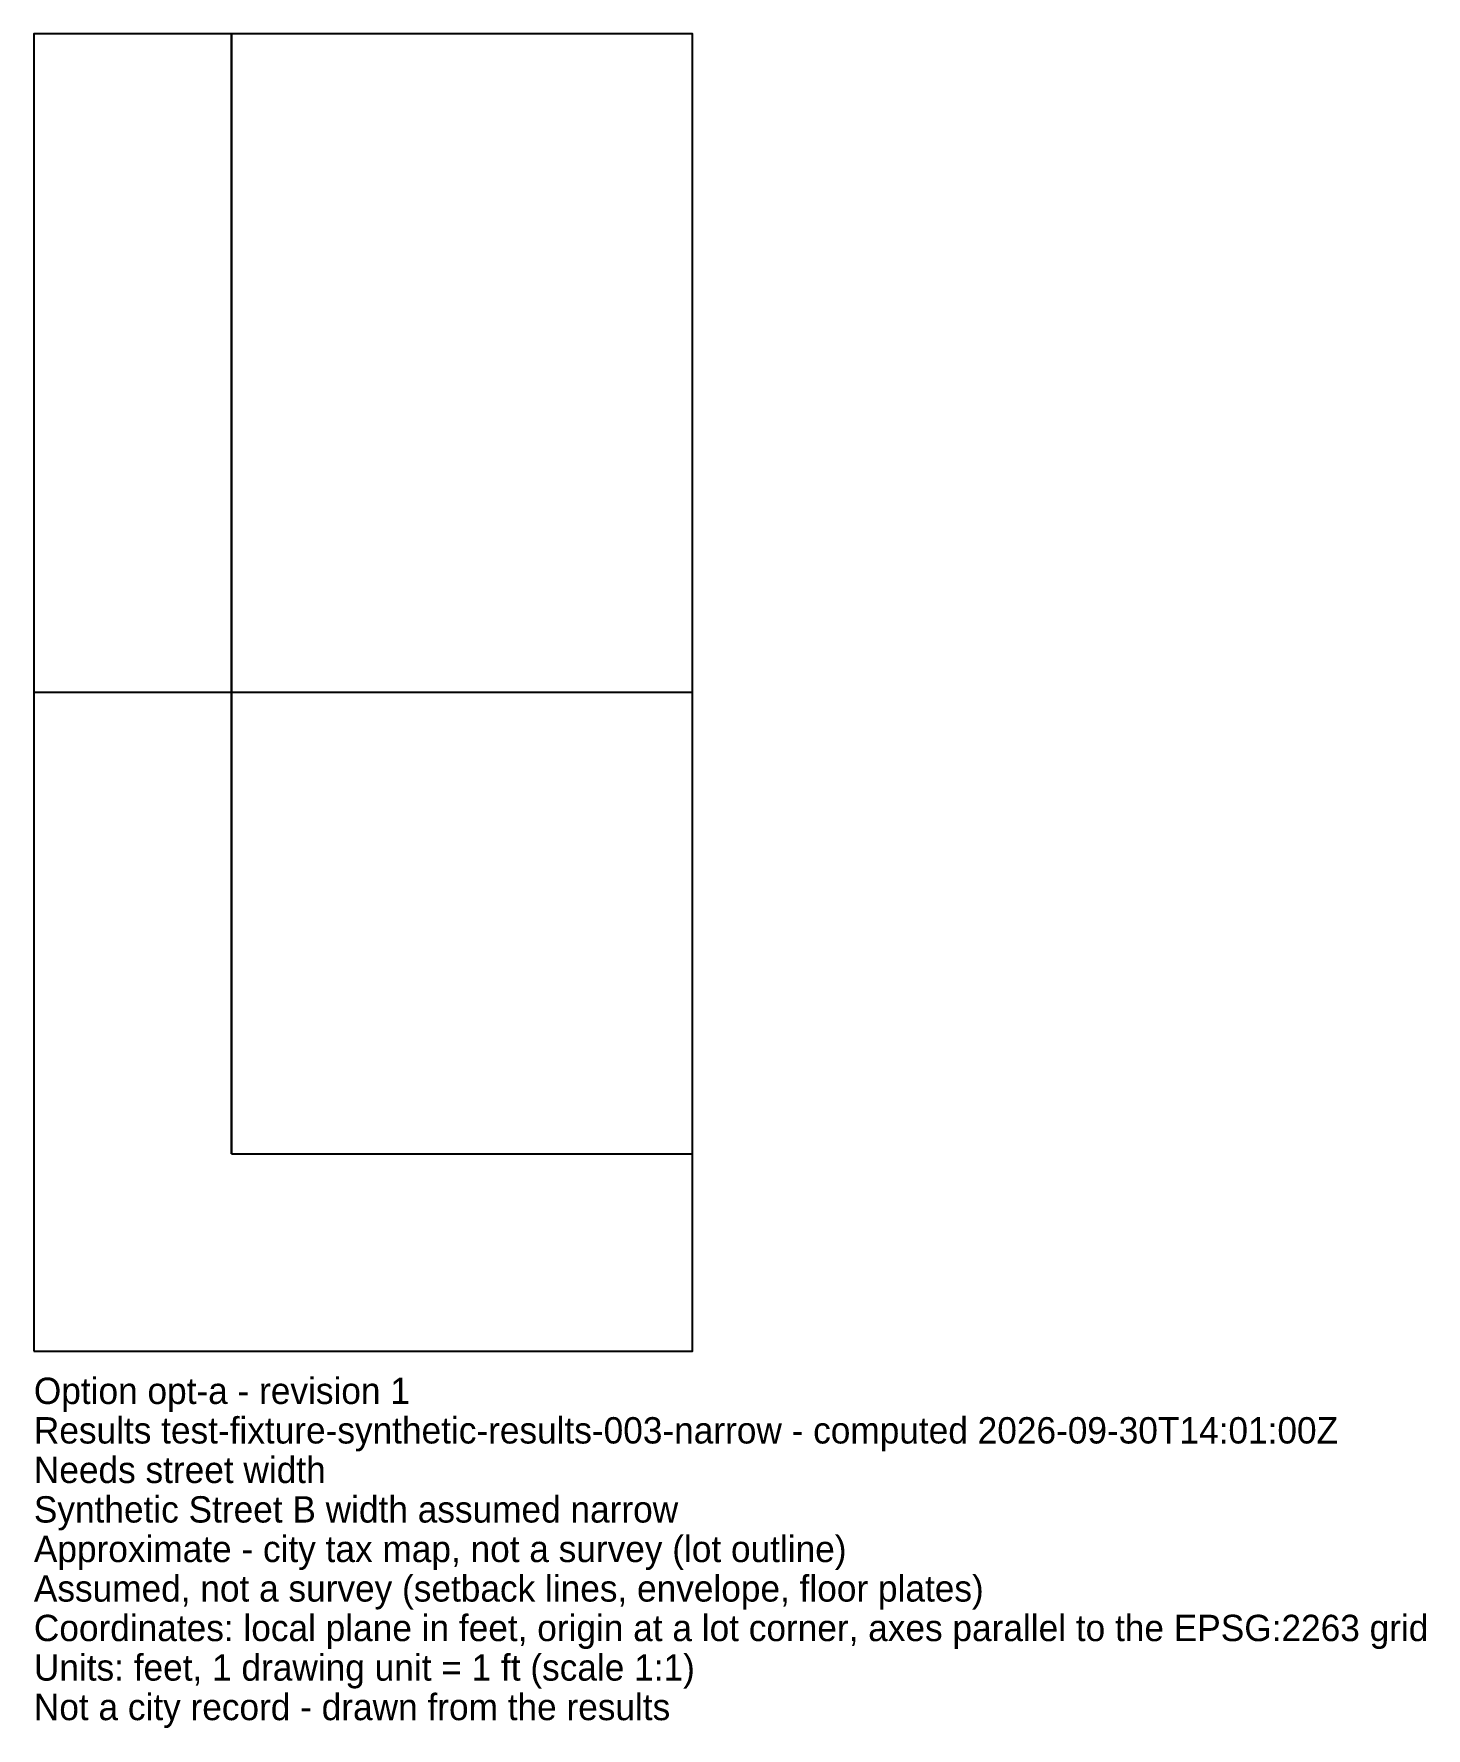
# Model space of a CAD drawing. Extents: x 0 to 106, y -29 to 100.
import ezdxf

# ---------------------------------------------------------------- set-up
doc = ezdxf.new("R2010")
doc.units = 21
for name, color, linetype in [('A-ANNO-NOTE', 7, 'CONTINUOUS'), ('A-MASS-RESI', 2, 'CONTINUOUS'), ('A-ZONE-ENVL', 5, 'CONTINUOUS'), ('A-ZONE-STBK-LINE-F05', 1, 'CONTINUOUS'), ('C-PROP-LINE', 7, 'CONTINUOUS')]:
    doc.layers.add(name, color=color, linetype=linetype)

msp = doc.modelspace()

# ---------------------------------------------------------------- linework, layer by layer
at = {"layer": 'A-MASS-RESI'}
msp.add_lwpolyline([(0, 0), (50, 0), (50, 50), (0, 50)], close=True, dxfattribs=at)
msp.add_lwpolyline([(0, 0), (50, 0), (50, 50), (0, 50)], close=True, dxfattribs=at)
msp.add_lwpolyline([(0, 0), (50, 0), (50, 50), (0, 50)], close=True, dxfattribs=at)
msp.add_lwpolyline([(0, 0), (50, 0), (50, 50), (0, 50)], close=True, dxfattribs=at)
at = {"layer": 'A-ZONE-ENVL'}
for p, q in [((0, 100), (0, 100, 45)), ((15, 100, 45), (15, 100, 55)), ((50, 100), (50, 100, 45)), ((50, 100, 45), (50, 100, 55)), ((15, 15, 45), (15, 15, 55)), ((50, 15, 45), (50, 15, 55)), ((0, 0), (0, 0, 45)), ((50, 0), (50, 0, 45))]:
    msp.add_line(p, q, dxfattribs=at)
for points in [[(0, 0), (50, 0), (50, 100), (0, 100)], [(0, 0), (50, 0), (50, 100), (0, 100)], [(15, 15), (50, 15), (50, 100), (15, 100)], [(15, 15), (50, 15), (50, 100), (15, 100)]]:
    msp.add_lwpolyline(points, close=True, dxfattribs=at)
at = {"layer": 'A-ZONE-STBK-LINE-F05'}
for q in [(15, 100), (50, 15)]:
    msp.add_line((15, 15), q, dxfattribs=at)
at = {"layer": 'C-PROP-LINE'}
msp.add_lwpolyline([(0, 0), (50, 0), (50, 100), (0, 100)], close=True, dxfattribs=at)

# ---------------------------------------------------------------- texts
at = {"layer": 'A-ANNO-NOTE'}
for s, p in [('Option opt-a - revision 1', (0, -4)), ('Results test-fixture-synthetic-results-003-narrow - computed 2026-09-30T14:01:00Z', (0, -7)), ('Needs street width', (0, -10)), ('Synthetic Street B width assumed narrow', (0, -13)), ('Approximate - city tax map, not a survey (lot outline)', (0, -16)), ('Assumed, not a survey (setback lines, envelope, floor plates)', (0, -19)), ('Coordinates: local plane in feet, origin at a lot corner, axes parallel to the EPSG:2263 grid', (0, -22)), ('Units: feet, 1 drawing unit = 1 ft (scale 1:1)', (0, -25)), ('Not a city record - drawn from the results', (0, -28))]:
    msp.add_text(s, height=2, dxfattribs=at).set_placement(p)

doc.saveas('drawing.dxf')
